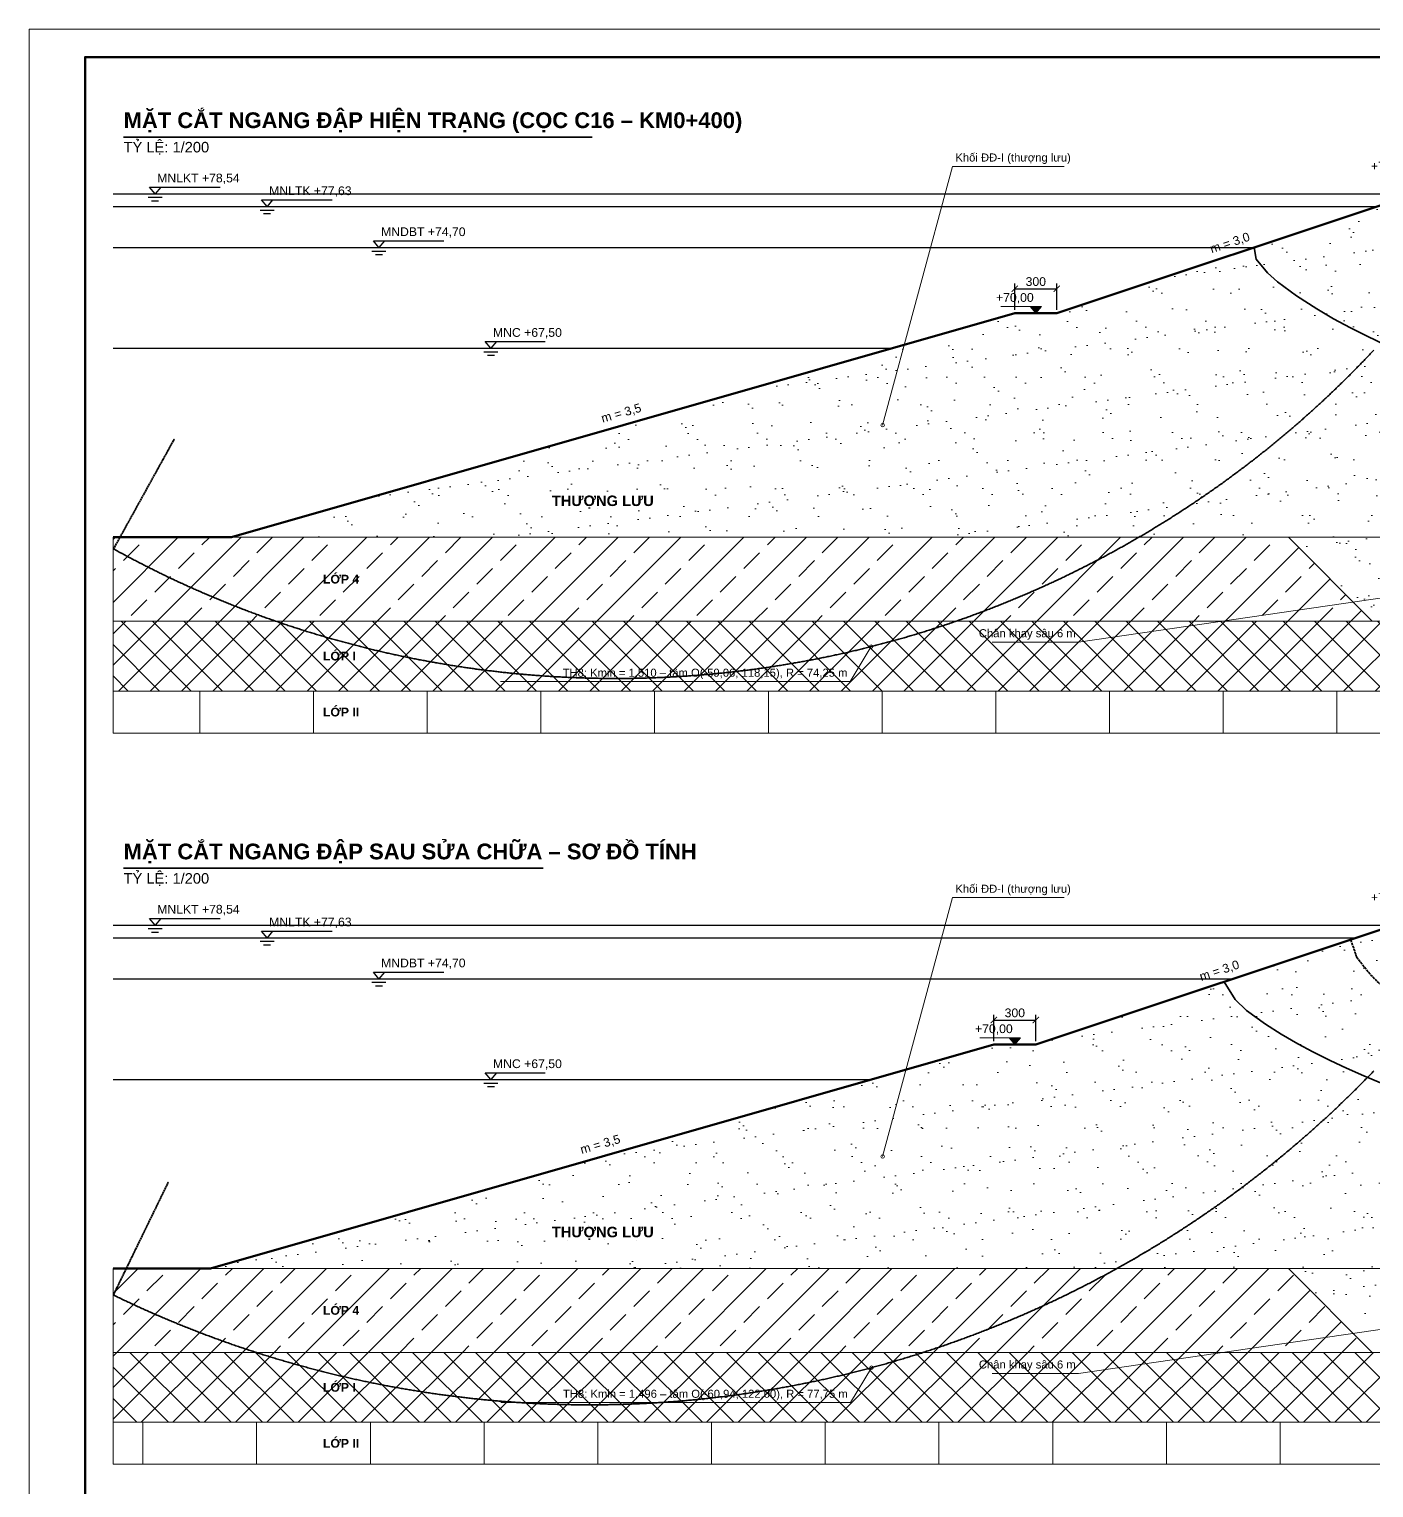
# Model space of a CAD drawing. Header units: millimetres. Extents: x 0 to 1189, y 0 to 841.
# Drawn here: x 0 to 481, y 320 to 841 of the extents above; entities that cross this region are included whole.
import ezdxf
from ezdxf.enums import TextEntityAlignment as Align

# ---------------------------------------------------------------- set-up
doc = ezdxf.new("R2010")
doc.units = ezdxf.units.MM
doc.linetypes.add('DASHED', pattern=[1.524, 1.27, -0.254])
for name, color, linetype, lineweight in [('CHU', 7, 'CONTINUOUS', 25), ('CHU_DAM', 7, 'CONTINUOUS', 35), ('CUNG_TRUOT', 6, 'CONTINUOUS', 35), ('HATCH', 8, 'CONTINUOUS', 13), ('KHUNG', 7, 'CONTINUOUS', 50), ('KICH_THUOC', 3, 'CONTINUOUS', 18), ('NET_CHINH', 7, 'CONTINUOUS', 50), ('NET_MANH', 8, 'CONTINUOUS', 18), ('NUOC', 5, 'CONTINUOUS', 25), ('THAM', 1, 'CONTINUOUS', 35)]:
    doc.layers.add(name, color=color, linetype=linetype, lineweight=lineweight)
doc.styles.add('VN', font='arial.ttf')
doc.styles.add('VN_DAM', font='arialbd.ttf')
doc.dimstyles.new('KT', dxfattribs={"dimtxt": 2.5, "dimasz": 1.8, "dimexe": 1.5, "dimexo": 1, "dimgap": 0.8, "dimtad": 1, "dimdec": 0, "dimtxsty": 'VN', "dimblk": 'ARCHTICK', "dimcen": 2.5, "dimclrd": 3, "dimclre": 3, "dimclrt": 7, "dimazin": 3, "dimtfac": 1, "dimtmove": 0, "dimatfit": 3})

# ---------------------------------------------------------------- blocks, each defined once
blk = doc.blocks.new('_ARCHTICK')
at = {"color": 0, "linetype": 'BYBLOCK', "const_width": 0.15}
blk.add_lwpolyline([(-0.5, -0.5), (0.5, 0.5)], dxfattribs=at)

msp = doc.modelspace()

# ---------------------------------------------------------------- hatches: boundary and pattern name
at = {"layer": 'HATCH'}
h = msp.add_hatch(dxfattribs=at)
h.set_pattern_fill('AR-SAND', scale=0.3125)
h.paths.add_polyline_path([(72.25, 659.465), (352.25, 739.465), (367.25, 739.465), (492.5, 781.215), (505, 781.215), (510, 776.215), (626.75, 659.465)])
h = msp.add_hatch(dxfattribs=at)
h.set_pattern_fill('ANSI33', scale=2.5)
h.paths.add_polyline_path([(30, 629.465), (30, 659.465), (450, 659.465), (480, 629.465)])
h = msp.add_hatch(dxfattribs=at)
h.set_pattern_fill('AR-SAND', scale=0.3125)
h.paths.add_polyline_path([(450, 659.465), (480, 629.465), (510, 629.465), (540, 659.465)])
h = msp.add_hatch(dxfattribs=at)
h.set_pattern_fill('ANSI37', scale=2.5)
h.paths.add_polyline_path([(30, 604.465), (30, 629.465), (1005, 629.465), (1005, 604.465)])
h = msp.add_hatch(dxfattribs=at)
h.set_pattern_fill('AR-B816', scale=0.1)
h.paths.add_polyline_path([(30, 589.465), (30, 604.465), (1005, 604.465), (1005, 589.465)])
h = msp.add_hatch(dxfattribs=at)
h.set_pattern_fill('AR-SAND', scale=0.3125)
h.paths.add_polyline_path([(64.75, 398.145), (344.75, 478.145), (359.75, 478.145), (492.5, 522.395), (505, 522.395), (510, 517.395), (629.25, 398.145)])
h = msp.add_hatch(dxfattribs=at)
h.set_pattern_fill('ANSI33', scale=2.5)
h.paths.add_polyline_path([(30, 368.145), (30, 398.145), (450, 398.145), (480, 368.145)])
h = msp.add_hatch(dxfattribs=at)
h.set_pattern_fill('AR-SAND', scale=0.3125)
h.paths.add_polyline_path([(450, 398.145), (480, 368.145), (510, 368.145), (540, 398.145)])
h = msp.add_hatch(dxfattribs=at)
h.set_pattern_fill('ANSI37', scale=2.5)
h.paths.add_polyline_path([(30, 343.145), (30, 368.145), (1005, 368.145), (1005, 343.145)])
h = msp.add_hatch(dxfattribs=at)
h.set_pattern_fill('AR-B816', scale=0.1)
h.paths.add_polyline_path([(30, 328.145), (30, 343.145), (1005, 343.145), (1005, 328.145)])
at = {"layer": 'NET_MANH'}
h = msp.add_hatch(color=7, dxfattribs=at)
h.dxf.hatch_style = 1
h.paths.add_polyline_path([(359.75, 739.465), (357.75, 741.865), (361.75, 741.865)])
h = msp.add_hatch(color=7, dxfattribs=at)
h.dxf.hatch_style = 1
h.paths.add_polyline_path([(352.25, 478.145), (350.25, 480.545), (354.25, 480.545)])

# ---------------------------------------------------------------- linework, layer by layer
at = {"layer": 'CHU_DAM'}
for p, q in [((33.75, 802.465), (201.15, 802.465)), ((33.75, 541.145), (183.713, 541.145))]:
    msp.add_line(p, q, dxfattribs=at)
at = {"layer": 'CUNG_TRUOT', "linetype": 'DASHED', "ltscale": 0.5}
for p, q in [((30.168, 655.262), (51.929, 694.65)), ((30.086, 388.64), (49.789, 429.097))]:
    msp.add_line(p, q, dxfattribs=at)
at = {"layer": 'CUNG_TRUOT'}
for points in [[(30.168, 655.262), (30.576, 655.036), (30.985, 654.812), (31.395, 654.587), (31.804, 654.363), (32.214, 654.14), (32.624, 653.917), (33.034, 653.695), (33.445, 653.473), (33.856, 653.251), (34.267, 653.031), (34.678, 652.81), (35.09, 652.591), (35.502, 652.371), (35.914, 652.153), (36.327, 651.934), (36.74, 651.717), (37.153, 651.5), (37.566, 651.283), (37.98, 651.067), (38.394, 650.851), (38.808, 650.636), (39.223, 650.421), (39.637, 650.207), (40.052, 649.994), (40.468, 649.781), (40.883, 649.568), (41.299, 649.356), (41.715, 649.145), (42.131, 648.934), (42.548, 648.724), (42.965, 648.514), (43.382, 648.304), (43.799, 648.096), (44.217, 647.887), (44.635, 647.679), (45.053, 647.472), (45.472, 647.265), (45.89, 647.059), (46.309, 646.854), (46.728, 646.648), (47.148, 646.444), (47.568, 646.24), (47.988, 646.036), (48.408, 645.833), (48.828, 645.631), (49.249, 645.429), (49.67, 645.227), (50.091, 645.026), (50.513, 644.826), (50.935, 644.626), (51.357, 644.427), (51.779, 644.228), (52.202, 644.03), (52.624, 643.832), (53.047, 643.635), (53.471, 643.438), (53.894, 643.242), (54.318, 643.046), (54.742, 642.851), (55.166, 642.657), (55.591, 642.463), (56.015, 642.269), (56.44, 642.076), (56.865, 641.884), (57.291, 641.692), (57.717, 641.501), (58.143, 641.31), (58.569, 641.12), (58.995, 640.93), (59.422, 640.741), (59.849, 640.552), (60.276, 640.364), (60.703, 640.176), (61.131, 639.989), (61.559, 639.803), (61.987, 639.617), (62.415, 639.431), (62.844, 639.246), (63.272, 639.062), (63.701, 638.878), (64.131, 638.695), (64.56, 638.512), (64.99, 638.33), (65.42, 638.148), (65.85, 637.967), (66.28, 637.787), (66.711, 637.607), (67.142, 637.427), (67.573, 637.248), (68.004, 637.07), (68.435, 636.892), (68.867, 636.715), (69.299, 636.538), (69.731, 636.362), (70.164, 636.186), (70.596, 636.011), (71.029, 635.836), (71.462, 635.662), (71.895, 635.489), (72.329, 635.316), (72.763, 635.143), (73.197, 634.971), (73.631, 634.8), (74.065, 634.629), (74.5, 634.459), (74.934, 634.289), (75.369, 634.12), (75.805, 633.952), (76.24, 633.784), (76.676, 633.616), (77.111, 633.449), (77.547, 633.283), (77.984, 633.117), (78.42, 632.952), (78.857, 632.787), (79.294, 632.623), (79.731, 632.459), (80.168, 632.296), (80.606, 632.133), (81.043, 631.971), (81.481, 631.81), (81.919, 631.649), (82.358, 631.488), (82.796, 631.329), (83.235, 631.169), (83.674, 631.011), (84.113, 630.852), (84.552, 630.695), (84.992, 630.538), (85.431, 630.381), (85.871, 630.225), (86.311, 630.07), (86.752, 629.915), (87.192, 629.761), (87.633, 629.607), (88.074, 629.454), (88.515, 629.301), (88.956, 629.149), (89.397, 628.998), (89.839, 628.847), (90.281, 628.696), (90.723, 628.546), (91.165, 628.397), (91.607, 628.248), (92.05, 628.1), (92.493, 627.953), (92.936, 627.806), (93.379, 627.659), (93.822, 627.513), (94.266, 627.368), (94.709, 627.223), (95.153, 627.079), (95.597, 626.935), (96.041, 626.792), (96.486, 626.649), (96.93, 626.507), (97.375, 626.366), (97.82, 626.225), (98.265, 626.084), (98.71, 625.944), (99.156, 625.805), (99.602, 625.666), (100.047, 625.528), (100.493, 625.391), (100.94, 625.254), (101.386, 625.117), (101.832, 624.981), (102.279, 624.846), (102.726, 624.711), (103.173, 624.577), (103.62, 624.443), (104.067, 624.31), (104.515, 624.178), (104.963, 624.046), (105.41, 623.915), (105.858, 623.784), (106.307, 623.653), (106.755, 623.524), (107.203, 623.395), (107.652, 623.266), (108.101, 623.138), (108.55, 623.011), (108.999, 622.884), (109.448, 622.757), (109.898, 622.632), (110.347, 622.506), (110.797, 622.382), (111.247, 622.258), (111.697, 622.134), (112.148, 622.011), (112.598, 621.889), (113.048, 621.767), (113.499, 621.646), (113.95, 621.525), (114.401, 621.405), (114.852, 621.286), (115.303, 621.167), (115.755, 621.048), (116.207, 620.931), (116.658, 620.813), (117.11, 620.697), (117.562, 620.581), (118.014, 620.465), (118.467, 620.35), (118.919, 620.236), (119.372, 620.122), (119.825, 620.008), (120.278, 619.896), (120.731, 619.784), (121.184, 619.672), (121.637, 619.561), (122.091, 619.451), (122.544, 619.341), (122.998, 619.232), (123.452, 619.123), (123.906, 619.015), (124.36, 618.907), (124.814, 618.8), (125.269, 618.694), (125.723, 618.588), (126.178, 618.483), (126.633, 618.378), (127.088, 618.274), (127.543, 618.17), (127.998, 618.067), (128.453, 617.965), (128.909, 617.863), (129.364, 617.762), (129.82, 617.661), (130.276, 617.561), (130.732, 617.461), (131.188, 617.362), (131.644, 617.264), (132.101, 617.166), (132.557, 617.069), (133.014, 616.972), (133.47, 616.876), (133.927, 616.78), (134.384, 616.685), (134.841, 616.591), (135.299, 616.497), (135.756, 616.404), (136.213, 616.311), (136.671, 616.219), (137.128, 616.128), (137.586, 616.037), (138.044, 615.946), (138.502, 615.856), (138.96, 615.767), (139.418, 615.679), (139.877, 615.59), (140.335, 615.503), (140.794, 615.416), (141.252, 615.33), (141.711, 615.244), (142.17, 615.159), (142.629, 615.074), (143.088, 614.99), (143.547, 614.907), (144.007, 614.824), (144.466, 614.742), (144.926, 614.66), (145.385, 614.579), (145.845, 614.498), (146.305, 614.418), (146.765, 614.339), (147.225, 614.26), (147.685, 614.182), (148.145, 614.104), (148.605, 614.027), (149.066, 613.95), (149.526, 613.874), (149.987, 613.799), (150.448, 613.724), (150.908, 613.65), (151.369, 613.576), (151.83, 613.503), (152.291, 613.431), (152.752, 613.359), (153.214, 613.288), (153.675, 613.217), (154.136, 613.147), (154.598, 613.077), (155.06, 613.008), (155.521, 612.94), (155.983, 612.872), (156.445, 612.805), (156.907, 612.738), (157.369, 612.672), (157.831, 612.607), (158.293, 612.542), (158.755, 612.477), (159.218, 612.414), (159.68, 612.35), (160.143, 612.288), (160.605, 612.226), (161.068, 612.164), (161.531, 612.104), (161.993, 612.043), (162.456, 611.984), (162.919, 611.925), (163.382, 611.866), (163.845, 611.808), (164.309, 611.751), (164.772, 611.694), (165.235, 611.638), (165.699, 611.582), (166.162, 611.527), (166.626, 611.473), (167.089, 611.419), (167.553, 611.366), (168.017, 611.313), (168.48, 611.261), (168.944, 611.209), (169.408, 611.158), (169.872, 611.108), (170.336, 611.058), (170.8, 611.009), (171.265, 610.96), (171.729, 610.912), (172.193, 610.865), (172.657, 610.818), (173.122, 610.772), (173.586, 610.726), (174.051, 610.681), (174.515, 610.636), (174.98, 610.592), (175.445, 610.549), (175.91, 610.506), (176.374, 610.464), (176.839, 610.423), (177.304, 610.381), (177.769, 610.341), (178.234, 610.301), (178.699, 610.262), (179.164, 610.223), (179.629, 610.185), (180.095, 610.148), (180.56, 610.111), (181.025, 610.074), (181.491, 610.039), (181.956, 610.003), (182.421, 609.969), (182.887, 609.935), (183.352, 609.901), (183.818, 609.869), (184.284, 609.836), (184.749, 609.805), (185.215, 609.774), (185.681, 609.743), (186.146, 609.713), (186.612, 609.684), (187.078, 609.655), (187.544, 609.627), (188.01, 609.6), (188.476, 609.573), (188.942, 609.546), (189.408, 609.52), (189.874, 609.495), (190.34, 609.47), (190.806, 609.446), (191.272, 609.423), (191.738, 609.4), (192.204, 609.378), (192.671, 609.356), (193.137, 609.335), (193.603, 609.314), (194.069, 609.295), (194.536, 609.275), (195.002, 609.256), (195.468, 609.238), (195.935, 609.221), (196.401, 609.204), (196.868, 609.187), (197.334, 609.171), (197.801, 609.156), (198.267, 609.141), (198.734, 609.127), (199.2, 609.114), (199.667, 609.101), (200.133, 609.089), (200.6, 609.077), (201.066, 609.066), (201.533, 609.055), (202, 609.045), (202.466, 609.036), (202.933, 609.027), (203.4, 609.019), (203.866, 609.011), (204.333, 609.004), (204.8, 608.998), (205.266, 608.992), (205.733, 608.987), (206.2, 608.982), (206.666, 608.978), (207.133, 608.974), (207.6, 608.971), (208.066, 608.969), (208.533, 608.967), (209, 608.966), (209.467, 608.965), (209.933, 608.965), (210.4, 608.966), (210.867, 608.967), (211.334, 608.969), (211.8, 608.971), (212.267, 608.974), (212.734, 608.978), (213.2, 608.982), (213.667, 608.987), (214.134, 608.992), (214.6, 608.998), (215.067, 609.004), (215.534, 609.011), (216, 609.019), (216.467, 609.027), (216.934, 609.036), (217.4, 609.045), (217.867, 609.055), (218.334, 609.066), (218.8, 609.077), (219.267, 609.089), (219.733, 609.101), (220.2, 609.114), (220.666, 609.127), (221.133, 609.141), (221.599, 609.156), (222.066, 609.171), (222.532, 609.187), (222.999, 609.204), (223.465, 609.221), (223.932, 609.238), (224.398, 609.256), (224.864, 609.275), (225.331, 609.295), (225.797, 609.314), (226.263, 609.335), (226.729, 609.356), (227.196, 609.378), (227.662, 609.4), (228.128, 609.423), (228.594, 609.446), (229.06, 609.47), (229.526, 609.495), (229.992, 609.52), (230.458, 609.546), (230.924, 609.573), (231.39, 609.6), (231.856, 609.627), (232.322, 609.655), (232.788, 609.684), (233.254, 609.713), (233.719, 609.743), (234.185, 609.774), (234.651, 609.805), (235.116, 609.836), (235.582, 609.869), (236.048, 609.901), (236.513, 609.935), (236.979, 609.969), (237.444, 610.003), (237.909, 610.039), (238.375, 610.074), (238.84, 610.111), (239.305, 610.148), (239.771, 610.185), (240.236, 610.223), (240.701, 610.262), (241.166, 610.301), (241.631, 610.341), (242.096, 610.381), (242.561, 610.423), (243.026, 610.464), (243.49, 610.506), (243.955, 610.549), (244.42, 610.592), (244.885, 610.636), (245.349, 610.681), (245.814, 610.726), (246.278, 610.772), (246.743, 610.818), (247.207, 610.865), (247.671, 610.912), (248.135, 610.96), (248.6, 611.009), (249.064, 611.058), (249.528, 611.108), (249.992, 611.158), (250.456, 611.209), (250.92, 611.261), (251.383, 611.313), (251.847, 611.366), (252.311, 611.419), (252.774, 611.473), (253.238, 611.527), (253.701, 611.582), (254.165, 611.638), (254.628, 611.694), (255.091, 611.751), (255.555, 611.808), (256.018, 611.866), (256.481, 611.925), (256.944, 611.984), (257.407, 612.043), (257.869, 612.104), (258.332, 612.164), (258.795, 612.226), (259.257, 612.288), (259.72, 612.35), (260.182, 612.414), (260.645, 612.477), (261.107, 612.542), (261.569, 612.607), (262.031, 612.672), (262.493, 612.738), (262.955, 612.805), (263.417, 612.872), (263.879, 612.94), (264.34, 613.008), (264.802, 613.077), (265.264, 613.147), (265.725, 613.217), (266.186, 613.288), (266.648, 613.359), (267.109, 613.431), (267.57, 613.503), (268.031, 613.576), (268.492, 613.65), (268.952, 613.724), (269.413, 613.799), (269.874, 613.874), (270.334, 613.95), (270.795, 614.027), (271.255, 614.104), (271.715, 614.182), (272.175, 614.26), (272.635, 614.339), (273.095, 614.418), (273.555, 614.498), (274.015, 614.579), (274.474, 614.66), (274.934, 614.742), (275.393, 614.824), (275.853, 614.907), (276.312, 614.99), (276.771, 615.074), (277.23, 615.159), (277.689, 615.244), (278.148, 615.33), (278.606, 615.416), (279.065, 615.503), (279.523, 615.59), (279.982, 615.679), (280.44, 615.767), (280.898, 615.856), (281.356, 615.946), (281.814, 616.037), (282.272, 616.128), (282.729, 616.219), (283.187, 616.311), (283.644, 616.404), (284.101, 616.497), (284.559, 616.591), (285.016, 616.685), (285.473, 616.78), (285.93, 616.876), (286.386, 616.972), (286.843, 617.069), (287.299, 617.166), (287.756, 617.264), (288.212, 617.362), (288.668, 617.461), (289.124, 617.561), (289.58, 617.661), (290.036, 617.762), (290.491, 617.863), (290.947, 617.965), (291.402, 618.067), (291.857, 618.17), (292.312, 618.274), (292.767, 618.378), (293.222, 618.483), (293.677, 618.588), (294.131, 618.694), (294.586, 618.8), (295.04, 618.907), (295.494, 619.015), (295.948, 619.123), (296.402, 619.232), (296.856, 619.341), (297.309, 619.451), (297.763, 619.561), (298.216, 619.672), (298.669, 619.784), (299.122, 619.896), (299.575, 620.008), (300.028, 620.122), (300.481, 620.236), (300.933, 620.35), (301.386, 620.465), (301.838, 620.581), (302.29, 620.697), (302.742, 620.813), (303.193, 620.931), (303.645, 621.048), (304.097, 621.167), (304.548, 621.286), (304.999, 621.405), (305.45, 621.525), (305.901, 621.646), (306.352, 621.767), (306.802, 621.889), (307.252, 622.011), (307.703, 622.134), (308.153, 622.258), (308.603, 622.382), (309.053, 622.506), (309.502, 622.632), (309.952, 622.757), (310.401, 622.884), (310.85, 623.011), (311.299, 623.138), (311.748, 623.266), (312.197, 623.395), (312.645, 623.524), (313.093, 623.653), (313.542, 623.784), (313.99, 623.915), (314.437, 624.046), (314.885, 624.178), (315.333, 624.31), (315.78, 624.443), (316.227, 624.577), (316.674, 624.711), (317.121, 624.846), (317.568, 624.981), (318.014, 625.117), (318.46, 625.254), (318.907, 625.391), (319.353, 625.528), (319.798, 625.666), (320.244, 625.805), (320.69, 625.944), (321.135, 626.084), (321.58, 626.225), (322.025, 626.366), (322.47, 626.507), (322.914, 626.649), (323.359, 626.792), (323.803, 626.935), (324.247, 627.079), (324.691, 627.223), (325.134, 627.368), (325.578, 627.513), (326.021, 627.659), (326.464, 627.806), (326.907, 627.953), (327.35, 628.1), (327.793, 628.248), (328.235, 628.397), (328.677, 628.546), (329.119, 628.696), (329.561, 628.847), (330.003, 628.998), (330.444, 629.149), (330.885, 629.301), (331.326, 629.454), (331.767, 629.607), (332.208, 629.761), (332.648, 629.915), (333.089, 630.07), (333.529, 630.225), (333.969, 630.381), (334.408, 630.538), (334.848, 630.695), (335.287, 630.852), (335.726, 631.011), (336.165, 631.169), (336.604, 631.329), (337.042, 631.488), (337.481, 631.649), (337.919, 631.81), (338.357, 631.971), (338.794, 632.133), (339.232, 632.296), (339.669, 632.459), (340.106, 632.623), (340.543, 632.787), (340.98, 632.952), (341.416, 633.117), (341.853, 633.283), (342.289, 633.449), (342.724, 633.616), (343.16, 633.784), (343.595, 633.952), (344.031, 634.12), (344.466, 634.289), (344.9, 634.459), (345.335, 634.629), (345.769, 634.8), (346.203, 634.971), (346.637, 635.143), (347.071, 635.316), (347.505, 635.489), (347.938, 635.662), (348.371, 635.836), (348.804, 636.011), (349.236, 636.186), (349.669, 636.362), (350.101, 636.538), (350.533, 636.715), (350.965, 636.892), (351.396, 637.07), (351.827, 637.248), (352.258, 637.427), (352.689, 637.607), (353.12, 637.787), (353.55, 637.967), (353.98, 638.148), (354.41, 638.33), (354.84, 638.512), (355.269, 638.695), (355.699, 638.878), (356.128, 639.062), (356.556, 639.246), (356.985, 639.431), (357.413, 639.617), (357.841, 639.803), (358.269, 639.989), (358.697, 640.176), (359.124, 640.364), (359.551, 640.552), (359.978, 640.741), (360.405, 640.93), (360.831, 641.12), (361.257, 641.31), (361.683, 641.501), (362.109, 641.692), (362.535, 641.884), (362.96, 642.076), (363.385, 642.269), (363.809, 642.463), (364.234, 642.657), (364.658, 642.851), (365.082, 643.046), (365.506, 643.242), (365.929, 643.438), (366.353, 643.635), (366.776, 643.832), (367.198, 644.03), (367.621, 644.228), (368.043, 644.427), (368.465, 644.626), (368.887, 644.826), (369.309, 645.026), (369.73, 645.227), (370.151, 645.429), (370.572, 645.631), (370.992, 645.833), (371.412, 646.036), (371.832, 646.24), (372.252, 646.444), (372.672, 646.648), (373.091, 646.854), (373.51, 647.059), (373.928, 647.265), (374.347, 647.472), (374.765, 647.679), (375.183, 647.887), (375.601, 648.096), (376.018, 648.304), (376.435, 648.514), (376.852, 648.724), (377.269, 648.934), (377.685, 649.145), (378.101, 649.356), (378.517, 649.568), (378.932, 649.781), (379.348, 649.994), (379.763, 650.207), (380.177, 650.421), (380.592, 650.636), (381.006, 650.851), (381.42, 651.067), (381.834, 651.283), (382.247, 651.5), (382.66, 651.717), (383.073, 651.934), (383.486, 652.153), (383.898, 652.371), (384.31, 652.591), (384.722, 652.81), (385.133, 653.031), (385.544, 653.251), (385.955, 653.473), (386.366, 653.695), (386.776, 653.917), (387.186, 654.14), (387.596, 654.363), (388.005, 654.587), (388.415, 654.812), (388.824, 655.036), (389.232, 655.262), (389.641, 655.488), (390.049, 655.714), (390.457, 655.941), (390.864, 656.169), (391.271, 656.397), (391.678, 656.625), (392.085, 656.854), (392.491, 657.084), (392.897, 657.314), (393.303, 657.545), (393.709, 657.776), (394.114, 658.007), (394.519, 658.239), (394.923, 658.472), (395.328, 658.705), (395.732, 658.939), (396.136, 659.173), (396.539, 659.407), (396.942, 659.643), (397.345, 659.878), (397.748, 660.114), (398.15, 660.351), (398.552, 660.588), (398.954, 660.826), (399.355, 661.064), (399.756, 661.303), (400.157, 661.542), (400.557, 661.782), (400.957, 662.022), (401.357, 662.262), (401.757, 662.504), (402.156, 662.745), (402.555, 662.988), (402.954, 663.23), (403.352, 663.473), (403.75, 663.717), (404.148, 663.961), (404.545, 664.206), (404.942, 664.451), (405.339, 664.697), (405.736, 664.943), (406.132, 665.19), (406.528, 665.437), (406.923, 665.685), (407.319, 665.933), (407.714, 666.182), (408.108, 666.431), (408.503, 666.68), (408.897, 666.931), (409.29, 667.181), (409.684, 667.432), (410.077, 667.684), (410.469, 667.936), (410.862, 668.189), (411.254, 668.442), (411.646, 668.696), (412.037, 668.95), (412.428, 669.204), (412.819, 669.46), (413.21, 669.715), (413.6, 669.971), (413.99, 670.228), (414.379, 670.485), (414.769, 670.742), (415.157, 671.001), (415.546, 671.259), (415.934, 671.518), (416.322, 671.778), (416.71, 672.038), (417.097, 672.298), (417.484, 672.559), (417.871, 672.821), (418.257, 673.082), (418.643, 673.345), (419.028, 673.608), (419.414, 673.871), (419.799, 674.135), (420.183, 674.399), (420.568, 674.664), (420.952, 674.93), (421.335, 675.195), (421.718, 675.462), (422.101, 675.729), (422.484, 675.996), (422.866, 676.264), (423.248, 676.532), (423.63, 676.8), (424.011, 677.07), (424.392, 677.339), (424.773, 677.609), (425.153, 677.88), (425.533, 678.151), (425.912, 678.423), (426.292, 678.695), (426.671, 678.967), (427.049, 679.24), (427.427, 679.514), (427.805, 679.788), (428.183, 680.062), (428.56, 680.337), (428.937, 680.613), (429.313, 680.888), (429.689, 681.165), (430.065, 681.441), (430.44, 681.719), (430.816, 681.996), (431.19, 682.275), (431.565, 682.553), (431.939, 682.833), (432.312, 683.112), (432.686, 683.392), (433.059, 683.673), (433.431, 683.954), (433.804, 684.235), (434.175, 684.517), (434.547, 684.8), (434.918, 685.083), (435.289, 685.366), (435.66, 685.65), (436.03, 685.934), (436.4, 686.219), (436.769, 686.504), (437.138, 686.79), (437.507, 687.076), (437.875, 687.363), (438.243, 687.65), (438.611, 687.937), (438.978, 688.225), (439.345, 688.514), (439.711, 688.803), (440.078, 689.092), (440.443, 689.382), (440.809, 689.672), (441.174, 689.963), (441.539, 690.254), (441.903, 690.546), (442.267, 690.838), (442.63, 691.131), (442.994, 691.424), (443.357, 691.717), (443.719, 692.011), (444.081, 692.306), (444.443, 692.601), (444.804, 692.896), (445.165, 693.192), (445.526, 693.488), (445.886, 693.785), (446.246, 694.082), (446.606, 694.379), (446.965, 694.677), (447.324, 694.976), (447.682, 695.275), (448.04, 695.574), (448.398, 695.874), (448.755, 696.174), (449.112, 696.475), (449.468, 696.776), (449.825, 697.078), (450.18, 697.38), (450.536, 697.683), (450.891, 697.986), (451.245, 698.289), (451.6, 698.593), (451.953, 698.897), (452.307, 699.202), (452.66, 699.507), (453.013, 699.813), (453.365, 700.119), (453.717, 700.426), (454.069, 700.733), (454.42, 701.04), (454.77, 701.348), (455.121, 701.656), (455.471, 701.965), (455.82, 702.274), (456.17, 702.584), (456.519, 702.894), (456.867, 703.204), (457.215, 703.515), (457.563, 703.827), (457.91, 704.139), (458.257, 704.451), (458.603, 704.764), (458.949, 705.077), (459.295, 705.39), (459.64, 705.704), (459.985, 706.019), (460.33, 706.333), (460.674, 706.649), (461.018, 706.965), (461.361, 707.281), (461.704, 707.597), (462.046, 707.914), (462.389, 708.232), (462.73, 708.55), (463.072, 708.868), (463.413, 709.187), (463.753, 709.506), (464.093, 709.825), (464.433, 710.146), (464.772, 710.466), (465.111, 710.787), (465.45, 711.108), (465.788, 711.43), (466.125, 711.752), (466.463, 712.075), (466.8, 712.398), (467.136, 712.721), (467.472, 713.045), (467.808, 713.369), (468.143, 713.694), (468.478, 714.019), (468.812, 714.345), (469.146, 714.67), (469.48, 714.997), (469.813, 715.324), (470.146, 715.651), (470.479, 715.978), (470.811, 716.307), (471.142, 716.635), (471.473, 716.964), (471.804, 717.293), (472.134, 717.623), (472.464, 717.953), (472.794, 718.284), (473.123, 718.615), (473.451, 718.946), (473.78, 719.278), (474.108, 719.61), (474.435, 719.942), (474.762, 720.276), (475.089, 720.609), (475.415, 720.943), (475.74, 721.277), (476.066, 721.612), (476.391, 721.947), (476.715, 722.282), (477.039, 722.618), (477.363, 722.954), (477.686, 723.291), (478.009, 723.628), (478.331, 723.966), (478.653, 724.304), (478.975, 724.642), (479.296, 724.981), (479.616, 725.32), (479.937, 725.659), (480.256, 725.999), (480.576, 726.34)], [(30.086, 388.64), (30.525, 388.426), (30.965, 388.213), (31.405, 388.001), (31.845, 387.789), (32.286, 387.577), (32.727, 387.366), (33.168, 387.156), (33.609, 386.946), (34.051, 386.737), (34.493, 386.528), (34.935, 386.32), (35.377, 386.112), (35.82, 385.905), (36.263, 385.699), (36.706, 385.493), (37.15, 385.287), (37.593, 385.083), (38.037, 384.878), (38.482, 384.675), (38.926, 384.471), (39.371, 384.269), (39.816, 384.067), (40.261, 383.865), (40.707, 383.664), (41.152, 383.464), (41.598, 383.264), (42.045, 383.065), (42.491, 382.866), (42.938, 382.668), (43.385, 382.471), (43.832, 382.274), (44.28, 382.077), (44.728, 381.881), (45.176, 381.686), (45.624, 381.491), (46.072, 381.297), (46.521, 381.104), (46.97, 380.911), (47.419, 380.718), (47.869, 380.526), (48.318, 380.335), (48.768, 380.144), (49.219, 379.954), (49.669, 379.764), (50.12, 379.575), (50.571, 379.387), (51.022, 379.199), (51.473, 379.011), (51.925, 378.824), (52.376, 378.638), (52.829, 378.452), (53.281, 378.267), (53.733, 378.083), (54.186, 377.899), (54.639, 377.715), (55.092, 377.533), (55.546, 377.35), (56, 377.169), (56.453, 376.988), (56.908, 376.807), (57.362, 376.627), (57.817, 376.448), (58.271, 376.269), (58.726, 376.09), (59.182, 375.913), (59.637, 375.736), (60.093, 375.559), (60.549, 375.383), (61.005, 375.208), (61.461, 375.033), (61.918, 374.859), (62.375, 374.685), (62.832, 374.512), (63.289, 374.339), (63.747, 374.167), (64.204, 373.996), (64.662, 373.825), (65.12, 373.655), (65.579, 373.485), (66.037, 373.316), (66.496, 373.148), (66.955, 372.98), (67.414, 372.812), (67.873, 372.646), (68.333, 372.479), (68.793, 372.314), (69.253, 372.149), (69.713, 371.984), (70.174, 371.82), (70.634, 371.657), (71.095, 371.494), (71.556, 371.332), (72.017, 371.171), (72.479, 371.01), (72.94, 370.849), (73.402, 370.69), (73.864, 370.53), (74.327, 370.372), (74.789, 370.214), (75.252, 370.056), (75.714, 369.899), (76.178, 369.743), (76.641, 369.587), (77.104, 369.432), (77.568, 369.277), (78.032, 369.123), (78.496, 368.97), (78.96, 368.817), (79.424, 368.665), (79.889, 368.513), (80.354, 368.362), (80.819, 368.212), (81.284, 368.062), (81.749, 367.912), (82.215, 367.764), (82.68, 367.615), (83.146, 367.468), (83.612, 367.321), (84.079, 367.174), (84.545, 367.029), (85.012, 366.883), (85.479, 366.739), (85.946, 366.595), (86.413, 366.451), (86.88, 366.308), (87.348, 366.166), (87.815, 366.024), (88.283, 365.883), (88.751, 365.743), (89.22, 365.603), (89.688, 365.463), (90.157, 365.325), (90.625, 365.186), (91.094, 365.049), (91.564, 364.912), (92.033, 364.775), (92.502, 364.64), (92.972, 364.504), (93.442, 364.37), (93.912, 364.236), (94.382, 364.102), (94.852, 363.969), (95.323, 363.837), (95.793, 363.706), (96.264, 363.574), (96.735, 363.444), (97.206, 363.314), (97.678, 363.185), (98.149, 363.056), (98.621, 362.928), (99.092, 362.8), (99.564, 362.673), (100.037, 362.547), (100.509, 362.421), (100.981, 362.296), (101.454, 362.172), (101.927, 362.048), (102.399, 361.924), (102.873, 361.801), (103.346, 361.679), (103.819, 361.558), (104.293, 361.437), (104.766, 361.316), (105.24, 361.197), (105.714, 361.077), (106.188, 360.959), (106.662, 360.841), (107.137, 360.723), (107.611, 360.606), (108.086, 360.49), (108.561, 360.375), (109.036, 360.26), (109.511, 360.145), (109.986, 360.031), (110.462, 359.918), (110.937, 359.805), (111.413, 359.693), (111.889, 359.582), (112.365, 359.471), (112.841, 359.361), (113.317, 359.251), (113.794, 359.142), (114.27, 359.034), (114.747, 358.926), (115.224, 358.819), (115.701, 358.712), (116.178, 358.606), (116.655, 358.5), (117.132, 358.396), (117.61, 358.291), (118.087, 358.188), (118.565, 358.085), (119.043, 357.982), (119.521, 357.88), (119.999, 357.779), (120.477, 357.678), (120.956, 357.578), (121.434, 357.479), (121.913, 357.38), (122.391, 357.282), (122.87, 357.184), (123.349, 357.087), (123.828, 356.991), (124.308, 356.895), (124.787, 356.8), (125.266, 356.705), (125.746, 356.611), (126.226, 356.517), (126.706, 356.425), (127.185, 356.332), (127.666, 356.241), (128.146, 356.15), (128.626, 356.059), (129.106, 355.97), (129.587, 355.88), (130.068, 355.792), (130.548, 355.704), (131.029, 355.616), (131.51, 355.53), (131.991, 355.443), (132.472, 355.358), (132.954, 355.273), (133.435, 355.189), (133.916, 355.105), (134.398, 355.022), (134.88, 354.939), (135.362, 354.857), (135.843, 354.776), (136.325, 354.695), (136.808, 354.615), (137.29, 354.535), (137.772, 354.457), (138.255, 354.378), (138.737, 354.301), (139.22, 354.223), (139.702, 354.147), (140.185, 354.071), (140.668, 353.996), (141.151, 353.921), (141.634, 353.847), (142.117, 353.774), (142.601, 353.701), (143.084, 353.629), (143.567, 353.557), (144.051, 353.486), (144.534, 353.416), (145.018, 353.346), (145.502, 353.277), (145.986, 353.208), (146.47, 353.14), (146.954, 353.073), (147.438, 353.006), (147.922, 352.94), (148.407, 352.874), (148.891, 352.809), (149.375, 352.745), (149.86, 352.681), (150.345, 352.618), (150.829, 352.556), (151.314, 352.494), (151.799, 352.432), (152.284, 352.372), (152.769, 352.312), (153.254, 352.252), (153.739, 352.193), (154.224, 352.135), (154.71, 352.078), (155.195, 352.021), (155.681, 351.964), (156.166, 351.908), (156.652, 351.853), (157.137, 351.799), (157.623, 351.745), (158.109, 351.691), (158.595, 351.639), (159.081, 351.586), (159.567, 351.535), (160.053, 351.484), (160.539, 351.434), (161.025, 351.384), (161.511, 351.335), (161.998, 351.287), (162.484, 351.239), (162.97, 351.191), (163.457, 351.145), (163.943, 351.099), (164.43, 351.053), (164.917, 351.009), (165.403, 350.964), (165.89, 350.921), (166.377, 350.878), (166.864, 350.836), (167.351, 350.794), (167.838, 350.753), (168.325, 350.712), (168.812, 350.672), (169.299, 350.633), (169.786, 350.594), (170.274, 350.556), (170.761, 350.519), (171.248, 350.482), (171.736, 350.446), (172.223, 350.41), (172.71, 350.375), (173.198, 350.341), (173.686, 350.307), (174.173, 350.274), (174.661, 350.241), (175.148, 350.209), (175.636, 350.178), (176.124, 350.147), (176.612, 350.117), (177.1, 350.088), (177.587, 350.059), (178.075, 350.031), (178.563, 350.003), (179.051, 349.976), (179.539, 349.95), (180.027, 349.924), (180.515, 349.899), (181.003, 349.874), (181.492, 349.85), (181.98, 349.827), (182.468, 349.804), (182.956, 349.782), (183.444, 349.761), (183.933, 349.74), (184.421, 349.719), (184.909, 349.7), (185.398, 349.681), (185.886, 349.662), (186.374, 349.645), (186.863, 349.627), (187.351, 349.611), (187.84, 349.595), (188.328, 349.579), (188.817, 349.565), (189.305, 349.551), (189.794, 349.537), (190.282, 349.524), (190.771, 349.512), (191.259, 349.5), (191.748, 349.489), (192.237, 349.479), (192.725, 349.469), (193.214, 349.46), (193.703, 349.451), (194.191, 349.443), (194.68, 349.436), (195.169, 349.429), (195.657, 349.423), (196.146, 349.417), (196.635, 349.412), (197.123, 349.408), (197.612, 349.404), (198.101, 349.401), (198.589, 349.399), (199.078, 349.397), (199.567, 349.396), (200.056, 349.395), (200.544, 349.395), (201.033, 349.396), (201.522, 349.397), (202.011, 349.399), (202.499, 349.401), (202.988, 349.404), (203.477, 349.408), (203.965, 349.412), (204.454, 349.417), (204.943, 349.423), (205.431, 349.429), (205.92, 349.436), (206.409, 349.443), (206.897, 349.451), (207.386, 349.46), (207.875, 349.469), (208.363, 349.479), (208.852, 349.489), (209.341, 349.5), (209.829, 349.512), (210.318, 349.524), (210.806, 349.537), (211.295, 349.551), (211.783, 349.565), (212.272, 349.579), (212.76, 349.595), (213.249, 349.611), (213.737, 349.627), (214.226, 349.645), (214.714, 349.662), (215.202, 349.681), (215.691, 349.7), (216.179, 349.719), (216.667, 349.74), (217.156, 349.761), (217.644, 349.782), (218.132, 349.804), (218.62, 349.827), (219.108, 349.85), (219.597, 349.874), (220.085, 349.899), (220.573, 349.924), (221.061, 349.95), (221.549, 349.976), (222.037, 350.003), (222.525, 350.031), (223.013, 350.059), (223.5, 350.088), (223.988, 350.117), (224.476, 350.147), (224.964, 350.178), (225.452, 350.209), (225.939, 350.241), (226.427, 350.274), (226.914, 350.307), (227.402, 350.341), (227.89, 350.375), (228.377, 350.41), (228.864, 350.446), (229.352, 350.482), (229.839, 350.519), (230.326, 350.556), (230.814, 350.594), (231.301, 350.633), (231.788, 350.672), (232.275, 350.712), (232.762, 350.753), (233.249, 350.794), (233.736, 350.836), (234.223, 350.878), (234.71, 350.921), (235.197, 350.964), (235.683, 351.009), (236.17, 351.053), (236.657, 351.099), (237.143, 351.145), (237.63, 351.191), (238.116, 351.239), (238.602, 351.287), (239.089, 351.335), (239.575, 351.384), (240.061, 351.434), (240.547, 351.484), (241.033, 351.535), (241.519, 351.586), (242.005, 351.639), (242.491, 351.691), (242.977, 351.745), (243.463, 351.799), (243.948, 351.853), (244.434, 351.908), (244.919, 351.964), (245.405, 352.021), (245.89, 352.078), (246.376, 352.135), (246.861, 352.193), (247.346, 352.252), (247.831, 352.312), (248.316, 352.372), (248.801, 352.432), (249.286, 352.494), (249.771, 352.556), (250.255, 352.618), (250.74, 352.681), (251.225, 352.745), (251.709, 352.809), (252.193, 352.874), (252.678, 352.94), (253.162, 353.006), (253.646, 353.073), (254.13, 353.14), (254.614, 353.208), (255.098, 353.277), (255.582, 353.346), (256.066, 353.416), (256.549, 353.486), (257.033, 353.557), (257.516, 353.629), (257.999, 353.701), (258.483, 353.774), (258.966, 353.847), (259.449, 353.921), (259.932, 353.996), (260.415, 354.071), (260.898, 354.147), (261.38, 354.223), (261.863, 354.301), (262.345, 354.378), (262.828, 354.457), (263.31, 354.535), (263.792, 354.615), (264.275, 354.695), (264.757, 354.776), (265.238, 354.857), (265.72, 354.939), (266.202, 355.022), (266.684, 355.105), (267.165, 355.189), (267.646, 355.273), (268.128, 355.358), (268.609, 355.443), (269.09, 355.53), (269.571, 355.616), (270.052, 355.704), (270.532, 355.792), (271.013, 355.88), (271.494, 355.97), (271.974, 356.059), (272.454, 356.15), (272.934, 356.241), (273.415, 356.332), (273.894, 356.425), (274.374, 356.517), (274.854, 356.611), (275.334, 356.705), (275.813, 356.8), (276.292, 356.895), (276.772, 356.991), (277.251, 357.087), (277.73, 357.184), (278.209, 357.282), (278.687, 357.38), (279.166, 357.479), (279.644, 357.578), (280.123, 357.678), (280.601, 357.779), (281.079, 357.88), (281.557, 357.982), (282.035, 358.085), (282.513, 358.188), (282.99, 358.291), (283.468, 358.396), (283.945, 358.5), (284.422, 358.606), (284.899, 358.712), (285.376, 358.819), (285.853, 358.926), (286.33, 359.034), (286.806, 359.142), (287.283, 359.251), (287.759, 359.361), (288.235, 359.471), (288.711, 359.582), (289.187, 359.693), (289.663, 359.805), (290.138, 359.918), (290.614, 360.031), (291.089, 360.145), (291.564, 360.26), (292.039, 360.375), (292.514, 360.49), (292.989, 360.606), (293.463, 360.723), (293.938, 360.841), (294.412, 360.959), (294.886, 361.077), (295.36, 361.197), (295.834, 361.316), (296.307, 361.437), (296.781, 361.558), (297.254, 361.679), (297.727, 361.801), (298.201, 361.924), (298.673, 362.048), (299.146, 362.172), (299.619, 362.296), (300.091, 362.421), (300.563, 362.547), (301.036, 362.673), (301.508, 362.8), (301.979, 362.928), (302.451, 363.056), (302.922, 363.185), (303.394, 363.314), (303.865, 363.444), (304.336, 363.574), (304.807, 363.706), (305.277, 363.837), (305.748, 363.969), (306.218, 364.102), (306.688, 364.236), (307.158, 364.37), (307.628, 364.504), (308.098, 364.64), (308.567, 364.775), (309.036, 364.912), (309.506, 365.049), (309.975, 365.186), (310.443, 365.325), (310.912, 365.463), (311.38, 365.603), (311.849, 365.743), (312.317, 365.883), (312.785, 366.024), (313.252, 366.166), (313.72, 366.308), (314.187, 366.451), (314.654, 366.595), (315.121, 366.739), (315.588, 366.883), (316.055, 367.029), (316.521, 367.174), (316.988, 367.321), (317.454, 367.468), (317.92, 367.615), (318.385, 367.764), (318.851, 367.912), (319.316, 368.062), (319.781, 368.212), (320.246, 368.362), (320.711, 368.513), (321.176, 368.665), (321.64, 368.817), (322.104, 368.97), (322.568, 369.123), (323.032, 369.277), (323.496, 369.432), (323.959, 369.587), (324.422, 369.743), (324.886, 369.899), (325.348, 370.056), (325.811, 370.214), (326.273, 370.372), (326.736, 370.53), (327.198, 370.69), (327.66, 370.849), (328.121, 371.01), (328.583, 371.171), (329.044, 371.332), (329.505, 371.494), (329.966, 371.657), (330.426, 371.82), (330.887, 371.984), (331.347, 372.149), (331.807, 372.314), (332.267, 372.479), (332.727, 372.646), (333.186, 372.812), (333.645, 372.98), (334.104, 373.148), (334.563, 373.316), (335.021, 373.485), (335.48, 373.655), (335.938, 373.825), (336.396, 373.996), (336.853, 374.167), (337.311, 374.339), (337.768, 374.512), (338.225, 374.685), (338.682, 374.859), (339.139, 375.033), (339.595, 375.208), (340.051, 375.383), (340.507, 375.559), (340.963, 375.736), (341.418, 375.913), (341.874, 376.09), (342.329, 376.269), (342.783, 376.448), (343.238, 376.627), (343.692, 376.807), (344.147, 376.988), (344.6, 377.169), (345.054, 377.35), (345.508, 377.533), (345.961, 377.715), (346.414, 377.899), (346.867, 378.083), (347.319, 378.267), (347.771, 378.452), (348.224, 378.638), (348.675, 378.824), (349.127, 379.011), (349.578, 379.199), (350.029, 379.387), (350.48, 379.575), (350.931, 379.764), (351.381, 379.954), (351.832, 380.144), (352.282, 380.335), (352.731, 380.526), (353.181, 380.718), (353.63, 380.911), (354.079, 381.104), (354.528, 381.297), (354.976, 381.491), (355.424, 381.686), (355.872, 381.881), (356.32, 382.077), (356.768, 382.274), (357.215, 382.471), (357.662, 382.668), (358.109, 382.866), (358.555, 383.065), (359.002, 383.264), (359.448, 383.464), (359.893, 383.664), (360.339, 383.865), (360.784, 384.067), (361.229, 384.269), (361.674, 384.471), (362.118, 384.675), (362.563, 384.878), (363.007, 385.083), (363.45, 385.287), (363.894, 385.493), (364.337, 385.699), (364.78, 385.905), (365.223, 386.112), (365.665, 386.32), (366.107, 386.528), (366.549, 386.737), (366.991, 386.946), (367.432, 387.156), (367.873, 387.366), (368.314, 387.577), (368.755, 387.789), (369.195, 388.001), (369.635, 388.213), (370.075, 388.426), (370.514, 388.64), (370.954, 388.854), (371.393, 389.069), (371.831, 389.285), (372.27, 389.501), (372.708, 389.717), (373.146, 389.934), (373.583, 390.152), (374.021, 390.37), (374.458, 390.588), (374.895, 390.808), (375.331, 391.027), (375.767, 391.248), (376.203, 391.469), (376.639, 391.69), (377.075, 391.912), (377.51, 392.134), (377.944, 392.358), (378.379, 392.581), (378.813, 392.805), (379.247, 393.03), (379.681, 393.255), (380.115, 393.481), (380.548, 393.707), (380.981, 393.934), (381.413, 394.162), (381.845, 394.39), (382.277, 394.618), (382.709, 394.847), (383.141, 395.077), (383.572, 395.307), (384.003, 395.537), (384.433, 395.769), (384.863, 396), (385.293, 396.233), (385.723, 396.466), (386.153, 396.699), (386.582, 396.933), (387.01, 397.167), (387.439, 397.402), (387.867, 397.638), (388.295, 397.874), (388.723, 398.111), (389.15, 398.348), (389.577, 398.585), (390.004, 398.824), (390.43, 399.062), (390.856, 399.302), (391.282, 399.541), (391.708, 399.782), (392.133, 400.023), (392.558, 400.264), (392.983, 400.506), (393.407, 400.749), (393.831, 400.992), (394.255, 401.235), (394.678, 401.479), (395.101, 401.724), (395.524, 401.969), (395.946, 402.215), (396.368, 402.461), (396.79, 402.708), (397.212, 402.955), (397.633, 403.203), (398.054, 403.451), (398.475, 403.7), (398.895, 403.95), (399.315, 404.199), (399.735, 404.45), (400.154, 404.701), (400.573, 404.952), (400.992, 405.204), (401.41, 405.457), (401.828, 405.71), (402.246, 405.964), (402.663, 406.218), (403.08, 406.473), (403.497, 406.728), (403.914, 406.983), (404.33, 407.24), (404.746, 407.496), (405.161, 407.754), (405.576, 408.012), (405.991, 408.27), (406.406, 408.529), (406.82, 408.788), (407.234, 409.048), (407.648, 409.308), (408.061, 409.569), (408.474, 409.831), (408.886, 410.093), (409.299, 410.355), (409.71, 410.618), (410.122, 410.882), (410.533, 411.146), (410.944, 411.41), (411.355, 411.675), (411.765, 411.941), (412.175, 412.207), (412.585, 412.474), (412.994, 412.741), (413.403, 413.008), (413.811, 413.277), (414.22, 413.545), (414.627, 413.814), (415.035, 414.084), (415.442, 414.354), (415.849, 414.625), (416.256, 414.896), (416.662, 415.168), (417.068, 415.44), (417.473, 415.713), (417.878, 415.986), (418.283, 416.26), (418.688, 416.534), (419.092, 416.809), (419.496, 417.085), (419.899, 417.36), (420.302, 417.637), (420.705, 417.914), (421.107, 418.191), (421.51, 418.469), (421.911, 418.747), (422.313, 419.026), (422.714, 419.305), (423.114, 419.585), (423.515, 419.866), (423.915, 420.146), (424.314, 420.428), (424.713, 420.71), (425.112, 420.992), (425.511, 421.275), (425.909, 421.558), (426.307, 421.842), (426.704, 422.127), (427.101, 422.411), (427.498, 422.697), (427.894, 422.983), (428.291, 423.269), (428.686, 423.556), (429.081, 423.843), (429.476, 424.131), (429.871, 424.419), (430.265, 424.708), (430.659, 424.998), (431.053, 425.288), (431.446, 425.578), (431.838, 425.869), (432.231, 426.16), (432.623, 426.452), (433.015, 426.744), (433.406, 427.037), (433.797, 427.33), (434.187, 427.624), (434.578, 427.918), (434.967, 428.213), (435.357, 428.508), (435.746, 428.804), (436.135, 429.1), (436.523, 429.397), (436.911, 429.694), (437.298, 429.992), (437.686, 430.29), (438.073, 430.589), (438.459, 430.888), (438.845, 431.188), (439.231, 431.488), (439.616, 431.788), (440.001, 432.09), (440.386, 432.391), (440.77, 432.693), (441.154, 432.996), (441.537, 433.299), (441.92, 433.602), (442.303, 433.906), (442.685, 434.211), (443.067, 434.516), (443.448, 434.821), (443.83, 435.127), (444.21, 435.433), (444.591, 435.74), (444.971, 436.048), (445.35, 436.356), (445.73, 436.664), (446.108, 436.973), (446.487, 437.282), (446.865, 437.592), (447.242, 437.902), (447.62, 438.212), (447.997, 438.524), (448.373, 438.835), (448.749, 439.147), (449.125, 439.46), (449.5, 439.773), (449.875, 440.087), (450.25, 440.401), (450.624, 440.715), (450.997, 441.03), (451.371, 441.345), (451.744, 441.661), (452.116, 441.978), (452.488, 442.294), (452.86, 442.612), (453.231, 442.929), (453.602, 443.248), (453.973, 443.566), (454.343, 443.885), (454.713, 444.205), (455.082, 444.525), (455.451, 444.846), (455.819, 445.167), (456.188, 445.488), (456.555, 445.81), (456.923, 446.132), (457.29, 446.455), (457.656, 446.778), (458.022, 447.102), (458.388, 447.426), (458.753, 447.751), (459.118, 448.076), (459.482, 448.402), (459.846, 448.728), (460.21, 449.055), (460.573, 449.381), (460.936, 449.709), (461.299, 450.037), (461.661, 450.365), (462.022, 450.694), (462.383, 451.023), (462.744, 451.353), (463.104, 451.683), (463.464, 452.014), (463.824, 452.345), (464.183, 452.676), (464.542, 453.008), (464.9, 453.341), (465.258, 453.674), (465.615, 454.007), (465.972, 454.341), (466.329, 454.675), (466.685, 455.009), (467.041, 455.345), (467.396, 455.68), (467.751, 456.016), (468.105, 456.353), (468.459, 456.69), (468.813, 457.027), (469.166, 457.365), (469.519, 457.703), (469.871, 458.042), (470.223, 458.381), (470.575, 458.72), (470.926, 459.06), (471.276, 459.401), (471.627, 459.742), (471.976, 460.083), (472.326, 460.425), (472.675, 460.767), (473.023, 461.109), (473.371, 461.453), (473.719, 461.796), (474.066, 462.14), (474.413, 462.484), (474.759, 462.829), (475.105, 463.174), (475.45, 463.52), (475.795, 463.866), (476.14, 464.213), (476.484, 464.56), (476.828, 464.907), (477.171, 465.255), (477.514, 465.603), (477.856, 465.952), (478.198, 466.301), (478.54, 466.651), (478.881, 467.001), (479.222, 467.351), (479.562, 467.702), (479.902, 468.053), (480.241, 468.405), (480.58, 468.757)]]:
    msp.add_lwpolyline(points, dxfattribs=at)
at = {"layer": 'KHUNG'}
msp.add_lwpolyline([(20, 10), (1179, 10), (1179, 831), (20, 831)], close=True, dxfattribs=at)
at = {"layer": 'NET_CHINH'}
for points in [[(30, 659.465), (72.25, 659.465), (352.25, 739.465), (367.25, 739.465), (492.5, 781.215), (517.5, 781.215), (672.75, 729.465), (742.75, 729.465), (900.25, 684.465), (915.25, 684.465), (952.75, 659.465), (1005, 659.465)], [(30, 398.145), (64.75, 398.145), (344.75, 478.145), (359.75, 478.145), (492.5, 522.395), (517.5, 522.395), (680.25, 468.145), (750.25, 468.145), (907.75, 423.145), (922.75, 423.145), (960.25, 398.145), (1005, 398.145)]]:
    msp.add_lwpolyline(points, dxfattribs=at)
at = {"layer": 'NET_MANH'}
for p, q in [((305, 699.465), (330, 791.965)), ((330, 791.965), (369.875, 791.965)), ((361.75, 741.865), (347.25, 741.865)), ((495, 639.465), (375, 621.965)), ((300.933, 620.35), (293.433, 607.85)), ((375, 621.965), (344.188, 621.965)), ((293.433, 607.85), (168.433, 607.85)), ((305, 438.145), (330, 530.645)), ((330, 530.645), (369.875, 530.645)), ((354.25, 480.545), (339.75, 480.545)), ((495, 378.145), (375, 360.645)), ((301.036, 362.673), (293.536, 350.173)), ((375, 360.645), (344.188, 360.645)), ((293.536, 350.173), (168.536, 350.173))]:
    msp.add_line(p, q, dxfattribs=at)
at = {"layer": 'NET_MANH', "linetype": 'DASHED'}
for p, q in [((30, 589.465), (1005, 589.465)), ((30, 328.145), (1005, 328.145))]:
    msp.add_line(p, q, dxfattribs=at)
at = {"layer": 'NET_MANH'}
for points in [[(0, 0), (1189, 0), (1189, 841), (0, 841)], [(72.25, 659.465), (352.25, 739.465), (367.25, 739.465), (492.5, 781.215), (505, 781.215), (510, 776.215), (626.75, 659.465)], [(359.75, 739.465), (357.75, 741.865), (361.75, 741.865)], [(30, 629.465), (30, 659.465), (450, 659.465), (480, 629.465)], [(450, 659.465), (480, 629.465), (510, 629.465), (540, 659.465)], [(30, 604.465), (30, 629.465), (1005, 629.465), (1005, 604.465)], [(30, 589.465), (30, 604.465), (1005, 604.465), (1005, 589.465)], [(64.75, 398.145), (344.75, 478.145), (359.75, 478.145), (492.5, 522.395), (505, 522.395), (510, 517.395), (629.25, 398.145)], [(352.25, 478.145), (350.25, 480.545), (354.25, 480.545)], [(30, 368.145), (30, 398.145), (450, 398.145), (480, 368.145)], [(450, 398.145), (480, 368.145), (510, 368.145), (540, 398.145)], [(30, 343.145), (30, 368.145), (1005, 368.145), (1005, 343.145)], [(30, 328.145), (30, 343.145), (1005, 343.145), (1005, 328.145)]]:
    msp.add_lwpolyline(points, close=True, dxfattribs=at)
for centre in [(305, 699.465), (300.933, 620.35), (305, 438.145), (301.036, 362.673)]:
    msp.add_circle(centre, 0.625, dxfattribs=at)
at = {"layer": 'NUOC'}
for p, q in [((30, 782.165), (495.35, 782.165)), ((43, 784.565), (68.25, 784.565)), ((30, 777.615), (481.7, 777.615)), ((42.5, 780.915), (47.5, 780.915)), ((43.75, 779.665), (46.25, 779.665)), ((83, 780.015), (108.25, 780.015)), ((82.5, 776.365), (87.5, 776.365)), ((83.75, 775.115), (86.25, 775.115)), ((30, 762.965), (437.75, 762.965)), ((122.5, 761.715), (127.5, 761.715)), ((123, 765.365), (148.25, 765.365)), ((123.75, 760.465), (126.25, 760.465)), ((30, 726.965), (308.5, 726.965)), ((162.5, 725.715), (167.5, 725.715)), ((163, 729.365), (184.375, 729.365)), ((163.75, 724.465), (166.25, 724.465)), ((43, 523.245), (68.25, 523.245)), ((30, 520.845), (487.85, 520.845)), ((30, 516.295), (474.2, 516.295)), ((42.5, 519.595), (47.5, 519.595)), ((43.75, 518.345), (46.25, 518.345)), ((83, 518.695), (108.25, 518.695)), ((82.5, 515.045), (87.5, 515.045)), ((83.75, 513.795), (86.25, 513.795)), ((30, 501.645), (430.25, 501.645)), ((123, 504.045), (148.25, 504.045)), ((122.5, 500.395), (127.5, 500.395)), ((123.75, 499.145), (126.25, 499.145)), ((30, 465.645), (301, 465.645)), ((162.5, 464.395), (167.5, 464.395)), ((163, 468.045), (184.375, 468.045)), ((163.75, 463.145), (166.25, 463.145))]:
    msp.add_line(p, q, dxfattribs=at)
for points in [[(45, 782.165), (43, 784.565), (47, 784.565)], [(85, 777.615), (83, 780.015), (87, 780.015)], [(125, 762.965), (123, 765.365), (127, 765.365)], [(165, 726.965), (163, 729.365), (167, 729.365)], [(45, 520.845), (43, 523.245), (47, 523.245)], [(85, 516.295), (83, 518.695), (87, 518.695)], [(125, 501.645), (123, 504.045), (127, 504.045)], [(165, 465.645), (163, 468.045), (167, 468.045)]]:
    msp.add_lwpolyline(points, close=True, dxfattribs=at)
at = {"layer": 'THAM', "linetype": 'CONTINUOUS', "ltscale": 0.75}
for points in [[(485.05, 728.015), (477.95, 731.365), (472.25, 734.265), (466.15, 737.515), (460.15, 741.015), (452.9, 745.715), (446.15, 750.765), (442.55, 753.965), (438.55, 758.815), (437.75, 762.965)], [(483.55, 464.195), (476.95, 466.995), (470.75, 469.695), (465, 472.445), (458.7, 475.545), (453.4, 478.395), (447.45, 481.845), (441.8, 485.395), (435.1, 490.345), (430.95, 494.195), (427.05, 500.595), (430.25, 501.645)]]:
    msp.add_lwpolyline(points, dxfattribs=at)
at = {"layer": 'THAM', "linetype": 'DASHED', "ltscale": 0.75}
msp.add_lwpolyline([(484.1, 498.445), (479.2, 503.245), (474.45, 509.295), (472.3, 515.645), (474.2, 516.295)], dxfattribs=at)

# ---------------------------------------------------------------- texts
at = {"layer": 'CHU', "style": 'VN'}
for s, height, p in [('TỶ LỆ: 1/200', 3.75, (33.75, 795.84)), ('Khối ĐĐ-I (thượng lưu)', 2.875, (331, 792.84)), ('MNLKT +78,54', 3.125, (45.75, 785.315)), ('MNLTK +77,63', 3.125, (85.75, 780.765)), ('MNDBT +74,70', 3.125, (125.75, 766.115)), ('MNC +67,50', 3.125, (165.75, 730.115)), ('TỶ LỆ: 1/200', 3.75, (33.75, 534.52)), ('Khối ĐĐ-I (thượng lưu)', 2.875, (331, 531.52)), ('MNLKT +78,54', 3.125, (45.75, 523.995)), ('MNLTK +77,63', 3.125, (85.75, 519.445)), ('MNDBT +74,70', 3.125, (125.75, 504.795)), ('MNC +67,50', 3.125, (165.75, 468.795))]:
    msp.add_text(s, height=height, dxfattribs=at).set_placement(p, align=Align.BOTTOM_LEFT)
for s, height, p in [('+79,40', 3.125, (493, 789.615)), ('+70,00', 3.125, (359, 742.615)), ('Chân khay sâu 6 m', 2.875, (374, 622.84)), ('TH8: Kmin = 1,510 – tâm O(-59,06; 118,15), R = 74,25 m', 2.875, (292.433, 608.725)), ('+79,40', 3.125, (493, 528.295)), ('+70,00', 3.125, (351.5, 481.295)), ('Chân khay sâu 6 m', 2.875, (374, 361.52)), ('TH8: Kmin = 1,496 – tâm O(-60,94; 122,00), R = 77,75 m', 2.875, (292.536, 351.048))]:
    msp.add_text(s, height=height, dxfattribs=at).set_placement(p, align=Align.BOTTOM_RIGHT)
for s, rotation, p in [('m = 3,0', 18.43495, (429.875, 762.34)), ('m = 3,5', 15.9454, (212.25, 701.465)), ('m = 3,0', 18.43495, (426.125, 502.27)), ('m = 3,5', 15.9454, (204.75, 440.145))]:
    msp.add_text(s, height=3.125, rotation=rotation, dxfattribs=at).set_placement(p, align=Align.BOTTOM_CENTER)
at = {"layer": 'CHU_DAM', "style": 'VN_DAM'}
for s, height, p in [('MẶT CẮT NGANG ĐẬP HIỆN TRẠNG (CỌC C16 – KM0+400)', 5.625, (33.75, 803.965)), ('LỚP 4', 3.125, (105, 641.965)), ('LỚP I', 3.125, (105, 614.465)), ('LỚP II', 3.125, (105, 594.465)), ('MẶT CẮT NGANG ĐẬP SAU SỬA CHỮA – SƠ ĐỒ TÍNH', 5.625, (33.75, 542.645)), ('LỚP 4', 3.125, (105, 380.645)), ('LỚP I', 3.125, (105, 353.145)), ('LỚP II', 3.125, (105, 333.145))]:
    msp.add_text(s, height=height, dxfattribs=at).set_placement(p, align=Align.BOTTOM_LEFT)
for p in [(205, 669.465), (205, 408.145)]:
    msp.add_text('THƯỢNG LƯU', height=3.75, dxfattribs=at).set_placement(p, align=Align.BOTTOM_CENTER)

# ---------------------------------------------------------------- dimensions: what is measured, and where the dimension line sits
at = {"layer": 'KICH_THUOC'}
for base, p1, p2 in [((352.25, 748.215), (352.25, 739.465), (367.25, 739.465)), ((344.75, 486.895), (344.75, 478.145), (359.75, 478.145))]:
    msp.add_linear_dim(base=base, p1=p1, p2=p2, dimstyle='KT', override={"dimscale": 1.25, "dimtxt": 2.5, "dimlfac": 20}, dxfattribs=at).render()

doc.saveas('drawing.dxf')
